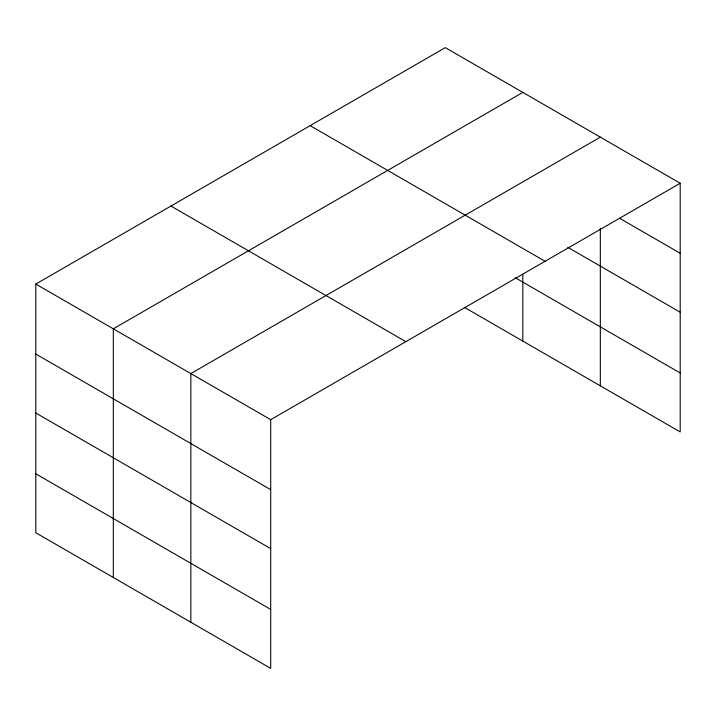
<?xml version="1.0" encoding="UTF-8"?>
<svg xmlns="http://www.w3.org/2000/svg" width="716" height="716" viewBox="0 0 716 716"><rect width="100%" height="100%" fill="white"/><g stroke="black" fill="none" stroke-linecap="round" stroke-linejoin="round"><path stroke-width="1.07" d="M600.33 228.288L600.33 385.826M35.8 284.064L270.702 419.683L270.702 668.359L35.8 532.74L35.8 284.064L445.298 47.641L680.2 183.26L680.2 431.936L464.433 307.37M522.814 92.391L113.316 328.814L113.316 577.49M600.33 137.15L190.841 373.573L190.841 622.249M270.702 419.683L680.2 183.26M619.582 218.264L680.2 253.258M567.797 247.324L680.2 312.23M310.162 125.658L545.064 261.277M515.162 277.692L680.2 372.973M170.936 206.038L405.838 341.666M35.8 354.062L270.702 489.681M35.8 413.025L270.702 548.644M35.8 473.777L270.702 609.397M522.814 274.38L522.814 341.076"/></g></svg>
